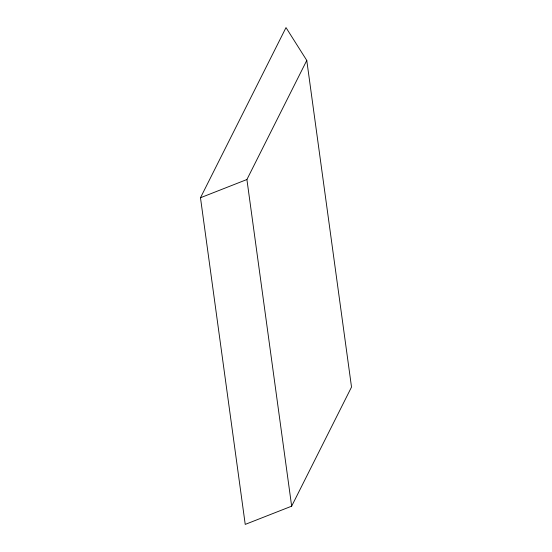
<?xml version="1.0" encoding="UTF-8"?>
<svg xmlns="http://www.w3.org/2000/svg" width="552" height="552" viewBox="0 0 552 552"><rect width="100%" height="100%" fill="white"/><g stroke="black" fill="none" stroke-linecap="round" stroke-linejoin="round"><path stroke-width="0.83" d="M200.48 197.747L286.005 27.6L306.774 60.423L351.52 387.069L291.656 506.177L245.226 524.4L200.48 197.747L246.91 179.524L306.774 60.423M246.91 179.524L291.656 506.177"/></g></svg>
